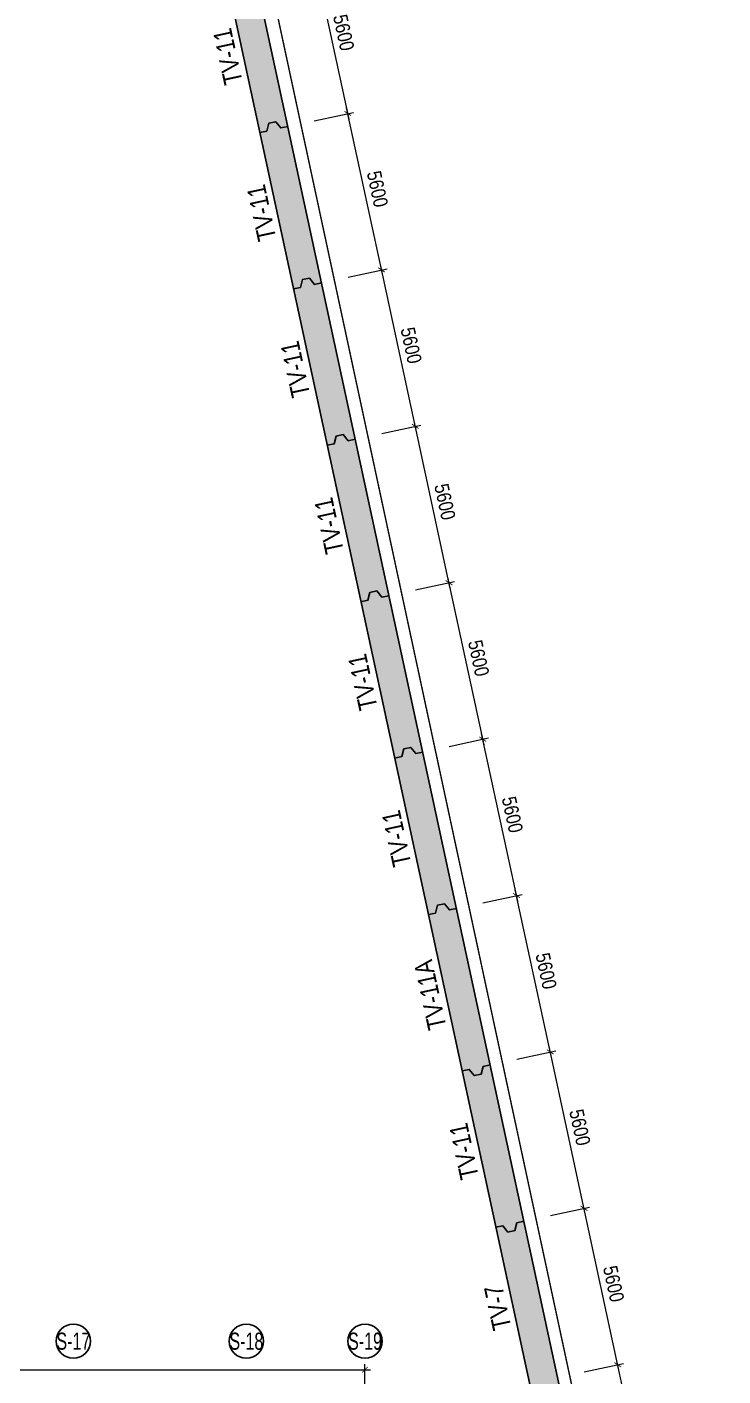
# Model space of a CAD drawing. Header units: millimetres. Extents: x 489377 to 1074388, y -818569 to -310551.
# Drawn here: x 608504 to 632844, y -773919 to -726700 of the extents above; entities that cross this region are included whole.
import ezdxf
from ezdxf.enums import TextEntityAlignment as Align

# ---------------------------------------------------------------- set-up
doc = ezdxf.new("R2010")
doc.units = ezdxf.units.MM
doc.header["$LTSCALE"] = 100
doc.header["$PDMODE"] = 32
doc.header["$PDSIZE"] = 2.5
doc.linetypes.add('DASHDOT', pattern=[1, 0.5, -0.25, 0, -0.25])
doc.linetypes.add('DASHED', pattern=[4.5, 3, -1.5])
for name, color, linetype in [('ccu11-Dim', 8, 'Continuous'), ('ccu11-Khuat', 9, 'DASHED'), ('ccu12-Hatch', 250, 'Continuous'), ('KT-Dim', 8, 'Continuous'), ('Xref_ST_MBDV Cot vach 30.7.2022$0$Xref_ST_MBDV Cot vach 30.7.2022|Xref_ST_MBDV Cot vach 30.7.2022|Xref_ST_MBDV Cot vach 30.7.2022|Xref_ST_MBDV Cot vach 30.7.2022|A-CORE-OTLN', 2, 'Continuous'), ('Xref_ST_MBDV Cot vach 30.7.2022$0$Xref_ST_MBDV Cot vach 30.7.2022|Xref_ST_MBDV Cot vach 30.7.2022|Xref_ST_MBDV Cot vach 30.7.2022|Xref_ST_MBDV Cot vach 30.7.2022|ccu12-Thay', 7, 'Continuous'), ('Xref_ST_MBDV Cot vach 30.7.2022|Xref_ST_MBDV Cot vach 30.7.2022|Xref_ST_MBDV Cot vach 30.7.2022|Xref_ST_MBDV Cot vach 30.7.2022|A-GRID-SYM', 50, 'Continuous')]:
    doc.layers.add(name, color=color, linetype=linetype)
doc.layers.add('ccu12-Tencaukien', color=9, linetype='Continuous', lineweight=15)
doc.styles.add('Arial', font='arial_0.ttf', dxfattribs={"width": 0.7})
doc.styles.add('Arial Narrow', font='ARIALN.TTF')
doc.styles.add('HBA-Text', font='GOTHIC.TTF')
doc.dimstyles.new('ccu12-200', dxfattribs={"dimscale": 200, "dimtxt": 2.5, "dimasz": 1, "dimexe": 1, "dimexo": 2, "dimgap": 1, "dimtad": 1, "dimdec": 0, "dimdsep": 46, "dimtxsty": 'Arial Narrow', "dimblk": 'ARCHTICK', "dimcen": -1, "dimdle": 1, "dimclrd": 256, "dimclre": 256, "dimclrt": 3, "dimadec": 0, "dimazin": 2, "dimtfac": 0.1, "dimtdec": 0, "dimtmove": 0, "dimatfit": 1, "dimldrblk": 'ARCHTICK', "dimfxl": 0, "dimtvp": 0.833333, "dimtolj": 1, "dimtzin": 12, "dimarcsym": 0})

# ---------------------------------------------------------------- blocks, each defined once
blk = doc.blocks.new('_ARCHTICK')
at = {"color": 0, "linetype": 'ByBlock', "const_width": 0.15}
blk.add_lwpolyline([(-0.5, -0.5), (0.5, 0.5)], dxfattribs=at)
blk = doc.blocks.new('*D244')
at = {"layer": 'ccu11-Dim', "lineweight": -2, "ltscale": 0.5, "transparency": 16777216}
for p, q in [((1617, 32476), (2986, 32771)), ((4013, 27059), (2748, 32924)), ((2797, 27001), (4166, 27296))]:
    blk.add_line(p, q, dxfattribs=at)
at = {"layer": 'Defpoints', "color": 0, "ltscale": 0.5, "transparency": 16777216}
for p in [(2790, 32728), (1226, 32391), (2406, 26917)]:
    blk.add_point(p, dxfattribs=at)
at = {"layer": 'ccu11-Dim', "lineweight": -2, "ltscale": 0.5, "transparency": 16777216, "xscale": 200, "yscale": 200, "zscale": 200}
for p, rotation in [((2790, 32728), 102.1642570587989), ((3970, 27254), 282.1642570587989)]:
    blk.add_blockref('_ARCHTICK', p, dxfattribs=dict(at, rotation=rotation))
at = {"layer": 'ccu11-Dim', "color": 3, "ltscale": 0.5, "transparency": 16777216, "insert": (3826, 30087), "char_height": 500, "attachment_point": 5, "rotation": 282.1643, "style": 'Arial Narrow', "bg_fill": 3, "box_fill_scale": 1.1, "bg_fill_color": 256, "bg_fill_true_color": 13158600, "bg_fill_transparency": 0}
blk.add_mtext('\\A1;5600', dxfattribs=at)
blk = doc.blocks.new('*D245')
at = {"layer": 'ccu11-Dim', "lineweight": -2, "ltscale": 0.5, "transparency": 16777216}
for p, q in [((2833, 32533), (1568, 38398)), ((437, 37950), (1806, 38245)), ((1617, 32476), (2986, 32771))]:
    blk.add_line(p, q, dxfattribs=at)
at = {"layer": 'Defpoints', "color": 0, "ltscale": 0.5, "transparency": 16777216}
for p in [(46, 37866), (1610, 38203), (1226, 32391)]:
    blk.add_point(p, dxfattribs=at)
at = {"layer": 'ccu11-Dim', "lineweight": -2, "ltscale": 0.5, "transparency": 16777216, "xscale": 200, "yscale": 200, "zscale": 200}
for p, rotation in [((1610, 38203), 102.1642570587989), ((2790, 32728), 282.1642570587989)]:
    blk.add_blockref('_ARCHTICK', p, dxfattribs=dict(at, rotation=rotation))
at = {"layer": 'ccu11-Dim', "color": 3, "ltscale": 0.5, "transparency": 16777216, "insert": (2646, 35561), "char_height": 500, "attachment_point": 5, "rotation": 282.1643, "style": 'Arial Narrow', "bg_fill": 3, "box_fill_scale": 1.1, "bg_fill_color": 256, "bg_fill_true_color": 13158600, "bg_fill_transparency": 0}
blk.add_mtext('\\A1;5600', dxfattribs=at)
blk = doc.blocks.new('*D246')
at = {"layer": 'ccu11-Dim', "lineweight": -2, "ltscale": 0.5, "transparency": 16777216}
for p, q in [((-743, 43424), (626, 43719)), ((1653, 38007), (388, 43872)), ((437, 37950), (1806, 38245))]:
    blk.add_line(p, q, dxfattribs=at)
at = {"layer": 'Defpoints', "color": 0, "ltscale": 0.5, "transparency": 16777216}
for p in [(430, 43677), (-1134, 43340), (46, 37866)]:
    blk.add_point(p, dxfattribs=at)
at = {"layer": 'ccu11-Dim', "lineweight": -2, "ltscale": 0.5, "transparency": 16777216, "xscale": 200, "yscale": 200, "zscale": 200}
for p, rotation in [((430, 43677), 102.1642570587989), ((1610, 38203), 282.1642570587989)]:
    blk.add_blockref('_ARCHTICK', p, dxfattribs=dict(at, rotation=rotation))
at = {"layer": 'ccu11-Dim', "color": 3, "ltscale": 0.5, "transparency": 16777216, "insert": (1466, 41036), "char_height": 500, "attachment_point": 5, "rotation": 282.1643, "style": 'Arial Narrow', "bg_fill": 3, "box_fill_scale": 1.1, "bg_fill_color": 256, "bg_fill_true_color": 13158600, "bg_fill_transparency": 0}
blk.add_mtext('\\A1;5600', dxfattribs=at)
blk = doc.blocks.new('*D247')
at = {"layer": 'ccu11-Dim', "lineweight": -2, "ltscale": 0.5, "transparency": 16777216}
for p, q in [((-1923, 48898), (-554, 49193)), ((473, 43481), (-792, 49347)), ((-743, 43424), (626, 43719))]:
    blk.add_line(p, q, dxfattribs=at)
at = {"layer": 'Defpoints', "color": 0, "ltscale": 0.5, "transparency": 16777216}
for p in [(-750, 49151), (-2314, 48814), (-1134, 43340)]:
    blk.add_point(p, dxfattribs=at)
at = {"layer": 'ccu11-Dim', "lineweight": -2, "ltscale": 0.5, "transparency": 16777216, "xscale": 200, "yscale": 200, "zscale": 200}
for p, rotation in [((-750, 49151), 102.1642570587989), ((430, 43677), 282.1642570587989)]:
    blk.add_blockref('_ARCHTICK', p, dxfattribs=dict(at, rotation=rotation))
at = {"layer": 'ccu11-Dim', "color": 3, "ltscale": 0.5, "transparency": 16777216, "insert": (286, 46510), "char_height": 500, "attachment_point": 5, "rotation": 282.1643, "style": 'Arial Narrow', "bg_fill": 3, "box_fill_scale": 1.1, "bg_fill_color": 256, "bg_fill_true_color": 13158600, "bg_fill_transparency": 0}
blk.add_mtext('\\A1;5600', dxfattribs=at)
blk = doc.blocks.new('*D248')
at = {"layer": 'ccu11-Dim', "lineweight": -2, "ltscale": 0.5, "transparency": 16777216}
for p, q in [((-707, 48956), (-1972, 54821)), ((-3103, 54373), (-1734, 54668)), ((-1923, 48898), (-554, 49193))]:
    blk.add_line(p, q, dxfattribs=at)
at = {"layer": 'Defpoints', "color": 0, "ltscale": 0.5, "transparency": 16777216}
for p in [(-1930, 54625), (-3494, 54288), (-2314, 48814)]:
    blk.add_point(p, dxfattribs=at)
at = {"layer": 'ccu11-Dim', "lineweight": -2, "ltscale": 0.5, "transparency": 16777216, "xscale": 200, "yscale": 200, "zscale": 200}
for p, rotation in [((-1930, 54625), 102.1642570587989), ((-750, 49151), 282.1642570587989)]:
    blk.add_blockref('_ARCHTICK', p, dxfattribs=dict(at, rotation=rotation))
at = {"layer": 'ccu11-Dim', "color": 3, "ltscale": 0.5, "transparency": 16777216, "insert": (-894, 51984), "char_height": 500, "attachment_point": 5, "rotation": 282.1643, "style": 'Arial Narrow', "bg_fill": 3, "box_fill_scale": 1.1, "bg_fill_color": 256, "bg_fill_true_color": 13158600, "bg_fill_transparency": 0}
blk.add_mtext('\\A1;5600', dxfattribs=at)
blk = doc.blocks.new('*D249')
at = {"layer": 'ccu11-Dim', "lineweight": -2, "ltscale": 0.5, "transparency": 16777216}
for p, q in [((-4283, 59847), (-2914, 60142)), ((-1887, 54430), (-3152, 60295)), ((-3103, 54373), (-1734, 54668))]:
    blk.add_line(p, q, dxfattribs=at)
at = {"layer": 'Defpoints', "color": 0, "ltscale": 0.5, "transparency": 16777216}
for p in [(-3110, 60100), (-4674, 59763), (-3494, 54288)]:
    blk.add_point(p, dxfattribs=at)
at = {"layer": 'ccu11-Dim', "lineweight": -2, "ltscale": 0.5, "transparency": 16777216, "xscale": 200, "yscale": 200, "zscale": 200}
for p, rotation in [((-3110, 60100), 102.1642570587989), ((-1930, 54625), 282.1642570587989)]:
    blk.add_blockref('_ARCHTICK', p, dxfattribs=dict(at, rotation=rotation))
at = {"layer": 'ccu11-Dim', "color": 3, "ltscale": 0.5, "transparency": 16777216, "insert": (-2074, 57459), "char_height": 500, "attachment_point": 5, "rotation": 282.1643, "style": 'Arial Narrow', "bg_fill": 3, "box_fill_scale": 1.1, "bg_fill_color": 256, "bg_fill_true_color": 13158600, "bg_fill_transparency": 0}
blk.add_mtext('\\A1;5600', dxfattribs=at)
blk = doc.blocks.new('*D250')
at = {"layer": 'ccu11-Dim', "lineweight": -2, "ltscale": 0.5, "transparency": 16777216}
for p, q in [((-3067, 59904), (-4332, 65769)), ((-5463, 65321), (-4094, 65616)), ((-4283, 59847), (-2914, 60142))]:
    blk.add_line(p, q, dxfattribs=at)
at = {"layer": 'Defpoints', "color": 0, "ltscale": 0.5, "transparency": 16777216}
for p in [(-5854, 65237), (-4290, 65574), (-4674, 59763)]:
    blk.add_point(p, dxfattribs=at)
at = {"layer": 'ccu11-Dim', "lineweight": -2, "ltscale": 0.5, "transparency": 16777216, "xscale": 200, "yscale": 200, "zscale": 200}
for p, rotation in [((-4290, 65574), 102.1642570587989), ((-3110, 60100), 282.1642570587989)]:
    blk.add_blockref('_ARCHTICK', p, dxfattribs=dict(at, rotation=rotation))
at = {"layer": 'ccu11-Dim', "color": 3, "ltscale": 0.5, "transparency": 16777216, "insert": (-3254, 62933), "char_height": 500, "attachment_point": 5, "rotation": 282.1643, "style": 'Arial Narrow', "bg_fill": 3, "box_fill_scale": 1.1, "bg_fill_color": 256, "bg_fill_true_color": 13158600, "bg_fill_transparency": 0}
blk.add_mtext('\\A1;5600', dxfattribs=at)
blk = doc.blocks.new('*D251')
at = {"layer": 'ccu11-Dim', "lineweight": -2, "ltscale": 0.5, "transparency": 16777216}
for p, q in [((-6643, 70795), (-5274, 71090)), ((-4247, 65378), (-5512, 71244)), ((-5463, 65321), (-4094, 65616))]:
    blk.add_line(p, q, dxfattribs=at)
at = {"layer": 'Defpoints', "color": 0, "ltscale": 0.5, "transparency": 16777216}
for p in [(-5470, 71048), (-7034, 70711), (-5854, 65237)]:
    blk.add_point(p, dxfattribs=at)
at = {"layer": 'ccu11-Dim', "lineweight": -2, "ltscale": 0.5, "transparency": 16777216, "xscale": 200, "yscale": 200, "zscale": 200}
for p, rotation in [((-5470, 71048), 102.1642570587989), ((-4290, 65574), 282.1642570587989)]:
    blk.add_blockref('_ARCHTICK', p, dxfattribs=dict(at, rotation=rotation))
at = {"layer": 'ccu11-Dim', "color": 3, "ltscale": 0.5, "transparency": 16777216, "insert": (-4434, 68407), "char_height": 500, "attachment_point": 5, "rotation": 282.1643, "style": 'Arial Narrow', "bg_fill": 3, "box_fill_scale": 1.1, "bg_fill_color": 256, "bg_fill_true_color": 13158600, "bg_fill_transparency": 0}
blk.add_mtext('\\A1;5600', dxfattribs=at)
blk = doc.blocks.new('*D252')
at = {"layer": 'ccu11-Dim', "lineweight": -2, "ltscale": 0.5, "transparency": 16777216}
for p, q in [((-7823, 76270), (-6454, 76565)), ((-5427, 70853), (-6692, 76718)), ((-6643, 70795), (-5274, 71090))]:
    blk.add_line(p, q, dxfattribs=at)
at = {"layer": 'Defpoints', "color": 0, "ltscale": 0.5, "transparency": 16777216}
for p in [(-6650, 76523), (-8214, 76185), (-7034, 70711)]:
    blk.add_point(p, dxfattribs=at)
at = {"layer": 'ccu11-Dim', "lineweight": -2, "ltscale": 0.5, "transparency": 16777216, "xscale": 200, "yscale": 200, "zscale": 200}
for p, rotation in [((-6650, 76523), 102.1642570587989), ((-5470, 71048), 282.1642570587989)]:
    blk.add_blockref('_ARCHTICK', p, dxfattribs=dict(at, rotation=rotation))
at = {"layer": 'ccu11-Dim', "color": 3, "ltscale": 0.5, "transparency": 16777216, "insert": (-5614, 73881), "char_height": 500, "attachment_point": 5, "rotation": 282.1643, "style": 'Arial Narrow', "bg_fill": 3, "box_fill_scale": 1.1, "bg_fill_color": 256, "bg_fill_true_color": 13158600, "bg_fill_transparency": 0}
blk.add_mtext('\\A1;5600', dxfattribs=at)
blk = doc.blocks.new('*D253')
at = {"layer": 'ccu11-Dim', "lineweight": -2, "ltscale": 0.5, "transparency": 16777216}
for p, q in [((-6607, 76327), (-7872, 82192)), ((-9003, 81744), (-7634, 82039)), ((-7823, 76270), (-6454, 76565))]:
    blk.add_line(p, q, dxfattribs=at)
at = {"layer": 'Defpoints', "color": 0, "ltscale": 0.5, "transparency": 16777216}
for p in [(-7830, 81997), (-9394, 81660), (-8214, 76185)]:
    blk.add_point(p, dxfattribs=at)
at = {"layer": 'ccu11-Dim', "lineweight": -2, "ltscale": 0.5, "transparency": 16777216, "xscale": 200, "yscale": 200, "zscale": 200}
for p, rotation in [((-7830, 81997), 102.1642570587989), ((-6650, 76523), 282.1642570587989)]:
    blk.add_blockref('_ARCHTICK', p, dxfattribs=dict(at, rotation=rotation))
at = {"layer": 'ccu11-Dim', "color": 3, "ltscale": 0.5, "transparency": 16777216, "insert": (-6794, 79356), "char_height": 500, "attachment_point": 5, "rotation": 282.1643, "style": 'Arial Narrow', "bg_fill": 3, "box_fill_scale": 1.1, "bg_fill_color": 256, "bg_fill_true_color": 13158600, "bg_fill_transparency": 0}
blk.add_mtext('\\A1;5600', dxfattribs=at)
blk = doc.blocks.new('*D122')
at = {"layer": 'Defpoints', "color": 0, "transparency": 16777216}
for p in [(1320742, -497889), (1293142, -499489), (1320742, -499489)]:
    blk.add_point(p, dxfattribs=at)
at = {"layer": 'KT-Dim', "lineweight": -2, "transparency": 16777216}
for p, q in [((1292942, -497889), (1320942, -497889)), ((1293142, -499089), (1293142, -497689)), ((1320742, -499089), (1320742, -497689))]:
    blk.add_line(p, q, dxfattribs=at)
at = {"layer": 'KT-Dim', "lineweight": -2, "transparency": 16777216, "xscale": 200, "yscale": 200, "zscale": 200, "rotation": 180}
blk.add_blockref('_ARCHTICK', (1293142, -497889), dxfattribs=at)
at = {"layer": 'KT-Dim', "lineweight": -2, "transparency": 16777216, "xscale": 200, "yscale": 200, "zscale": 200}
blk.add_blockref('_ARCHTICK', (1320742, -497889), dxfattribs=at)
at = {"layer": 'KT-Dim', "color": 3, "transparency": 16777216, "insert": (1306942, -497434), "char_height": 500, "attachment_point": 5, "style": 'Arial Narrow'}
blk.add_mtext('\\A1;27600', dxfattribs=at)
blk = doc.blocks.new('GRID-SYM-flat-73')
at = {"layer": 'Xref_ST_MBDV Cot vach 30.7.2022|Xref_ST_MBDV Cot vach 30.7.2022|Xref_ST_MBDV Cot vach 30.7.2022|Xref_ST_MBDV Cot vach 30.7.2022|A-GRID-SYM'}
blk.add_circle((0, 0, 0), 900, dxfattribs=at)
at = {"layer": 'Xref_ST_MBDV Cot vach 30.7.2022|Xref_ST_MBDV Cot vach 30.7.2022|Xref_ST_MBDV Cot vach 30.7.2022|Xref_ST_MBDV Cot vach 30.7.2022|A-GRID-SYM', "style": 'HBA-Text'}
blk.add_attdef('GRID', text='', height=900, rotation=359.63025, dxfattribs=at).set_placement((0, 0, 0), align=Align.MIDDLE_CENTER)
blk = doc.blocks.new('Grid-ST-flat-3')
at = {"layer": 'KT-Dim'}
ref = blk.add_blockref('GRID-SYM-flat-73', (399003.6, -65674.8, 0.1), dxfattribs=dict(at, xscale=-0.6666666666666665, yscale=0.6666666666666665, zscale=0.6666666666666665, rotation=179.6748020054017))
ref.add_attrib('GRID', 'S-17', dxfattribs={"layer": 'Xref_ST_MBDV Cot vach 30.7.2022|Xref_ST_MBDV Cot vach 30.7.2022|Xref_ST_MBDV Cot vach 30.7.2022|Xref_ST_MBDV Cot vach 30.7.2022|A-GRID-SYM', "height": 600, "style": 'HBA-Text', "width": 0.7}).set_placement((399003.6, -65674.8, 0.1), align=Align.MIDDLE_CENTER)
ref = blk.add_blockref('GRID-SYM-flat-73', (405053.6, -65674.8, 0.1), dxfattribs=dict(at, xscale=-0.6666666666666665, yscale=0.6666666666666665, zscale=0.6666666666666665, rotation=179.6748020054017))
ref.add_attrib('GRID', 'S-18', dxfattribs={"layer": 'Xref_ST_MBDV Cot vach 30.7.2022|Xref_ST_MBDV Cot vach 30.7.2022|Xref_ST_MBDV Cot vach 30.7.2022|Xref_ST_MBDV Cot vach 30.7.2022|A-GRID-SYM', "height": 600, "style": 'HBA-Text', "width": 0.7}).set_placement((405053.6, -65674.8, 0.1), align=Align.MIDDLE_CENTER)
ref = blk.add_blockref('GRID-SYM-flat-73', (409203.6, -65674.8, 0.1), dxfattribs=dict(at, xscale=-0.6666666666666665, yscale=0.6666666666666665, zscale=0.6666666666666665, rotation=179.6748020054017))
ref.add_attrib('GRID', 'S-19', dxfattribs={"layer": 'Xref_ST_MBDV Cot vach 30.7.2022|Xref_ST_MBDV Cot vach 30.7.2022|Xref_ST_MBDV Cot vach 30.7.2022|Xref_ST_MBDV Cot vach 30.7.2022|A-GRID-SYM', "height": 600, "style": 'HBA-Text', "width": 0.7}).set_placement((409203.6, -65674.8, 0.1), align=Align.MIDDLE_CENTER)
dim = blk.add_linear_dim(base=(409199.4, -66674.8, 0.1), p1=(381599.4, -68274.8, 0.1), p2=(409199.4, -68274.8, 0.1), dimstyle='ccu12-200', dxfattribs=at)
dim.commit()
dim.dimension.update_dxf_attribs({"geometry": '*D122', "text_midpoint": (395399.4, -66219.5, 0.1), "insert": (-911542.2, 431214.7)})
blk = doc.blocks.new('220908_DWall Plan')
at = {"layer": 'ccu12-Tencaukien', "color": 2, "style": 'Arial', "width": 0.8}
for s, p in [('TV-11', (-10531.5, 78586.3)), ('TV-11', (-9351.5, 73112)), ('TV-11', (-8171.4, 67637.8)), ('TV-11', (-6991.4, 62163.5)), ('TV-11', (-5811.4, 56689.2)), ('TV-11', (-4631.4, 51215)), ('TV-11A', (-3451.4, 45740.7)), ('TV-11', (-2271.4, 40266.4)), ('TV-7', (-1091.4, 34792.2))]:
    blk.add_text(s, height=650, rotation=102.16426, dxfattribs=at).set_placement(p, align=Align.CENTER)
at = {"layer": 'ccu11-Dim', "ltscale": 0.5}
dim = blk.add_linear_dim(base=(2790.5, 32728.4), p1=(2406.4, 26917), p2=(1226.4, 32391.2), angle=102.16426, dimstyle='ccu12-200', override={"dimzin": 0, "dimtmove": 1, "dimfxl": 150, "dimtfill": 1}, dxfattribs=at)
dim.commit()
dim.dimension.update_dxf_attribs({"geometry": '*D244', "text_midpoint": (3825.5, 30087.2)})
dim = blk.add_linear_dim(base=(1610.5, 38202.7), p1=(1226.4, 32391.2), p2=(46.4, 37865.5), angle=102.16426, dimstyle='ccu12-200', override={"dimzin": 0, "dimtmove": 1, "dimfxl": 150, "dimtfill": 1}, dxfattribs=at)
dim.commit()
dim.dimension.update_dxf_attribs({"geometry": '*D245', "text_midpoint": (2645.5, 35561.5)})
dim = blk.add_linear_dim(base=(430.5, 43676.9), p1=(46.4, 37865.5), p2=(-1133.6, 43339.8), angle=102.16426, dimstyle='ccu12-200', override={"dimzin": 0, "dimtmove": 1, "dimfxl": 150, "dimtfill": 1}, dxfattribs=at)
dim.commit()
dim.dimension.update_dxf_attribs({"geometry": '*D246', "text_midpoint": (1465.5, 41035.7)})
at = {"layer": 'Xref_ST_MBDV Cot vach 30.7.2022$0$Xref_ST_MBDV Cot vach 30.7.2022|Xref_ST_MBDV Cot vach 30.7.2022|Xref_ST_MBDV Cot vach 30.7.2022|Xref_ST_MBDV Cot vach 30.7.2022|ccu12-Thay', "ltscale": 10}
blk.add_lwpolyline([(-491.3, 37749.6), (-735.5, 37697), (-805, 37426.1), (-1049.6, 37373.4), (-1224.6, 37591.5), (-1468.8, 37538.9)], dxfattribs=at)
at = {"layer": 'ccu11-Dim', "ltscale": 0.5}
dim = blk.add_linear_dim(base=(-749.5, 49151.2), p1=(-1133.6, 43339.8), p2=(-2313.6, 48814), angle=102.16426, dimstyle='ccu12-200', override={"dimzin": 0, "dimtmove": 1, "dimfxl": 150, "dimtfill": 1}, dxfattribs=at)
dim.commit()
dim.dimension.update_dxf_attribs({"geometry": '*D247', "text_midpoint": (285.5, 46510)})
at = {"layer": 'Xref_ST_MBDV Cot vach 30.7.2022$0$Xref_ST_MBDV Cot vach 30.7.2022|Xref_ST_MBDV Cot vach 30.7.2022|Xref_ST_MBDV Cot vach 30.7.2022|Xref_ST_MBDV Cot vach 30.7.2022|ccu12-Thay', "ltscale": 10}
blk.add_lwpolyline([(-1671.3, 43223.9), (-1915.5, 43171.2), (-1985, 42900.3), (-2229.6, 42847.6), (-2404.6, 43065.8), (-2648.8, 43013.2)], dxfattribs=at)
at = {"layer": 'ccu11-Dim', "ltscale": 0.5}
dim = blk.add_linear_dim(base=(-1929.5, 54625.5), p1=(-2313.6, 48814), p2=(-3493.6, 54288.3), angle=102.16426, dimstyle='ccu12-200', override={"dimzin": 0, "dimtmove": 1, "dimfxl": 150, "dimtfill": 1}, dxfattribs=at)
dim.commit()
dim.dimension.update_dxf_attribs({"geometry": '*D248', "text_midpoint": (-894.5, 51984.3)})
at = {"layer": 'Xref_ST_MBDV Cot vach 30.7.2022$0$Xref_ST_MBDV Cot vach 30.7.2022|Xref_ST_MBDV Cot vach 30.7.2022|Xref_ST_MBDV Cot vach 30.7.2022|Xref_ST_MBDV Cot vach 30.7.2022|ccu12-Thay', "ltscale": 10}
blk.add_lwpolyline([(-2851.3, 48698.2), (-3095.5, 48645.5), (-3270.5, 48863.7), (-3515, 48811), (-3584.6, 48540.1), (-3828.8, 48487.4)], dxfattribs=at)
at = {"layer": 'ccu11-Dim', "ltscale": 0.5}
dim = blk.add_linear_dim(base=(-3109.5, 60099.7), p1=(-3493.6, 54288.3), p2=(-4673.6, 59762.6), angle=102.16426, dimstyle='ccu12-200', override={"dimzin": 0, "dimtmove": 1, "dimfxl": 150, "dimtfill": 1}, dxfattribs=at)
dim.commit()
dim.dimension.update_dxf_attribs({"geometry": '*D249', "text_midpoint": (-2074.5, 57458.5)})
at = {"layer": 'Xref_ST_MBDV Cot vach 30.7.2022$0$Xref_ST_MBDV Cot vach 30.7.2022|Xref_ST_MBDV Cot vach 30.7.2022|Xref_ST_MBDV Cot vach 30.7.2022|Xref_ST_MBDV Cot vach 30.7.2022|ccu12-Thay', "ltscale": 10}
blk.add_lwpolyline([(-4031.3, 54172.4), (-4275.5, 54119.8), (-4450.5, 54338), (-4695, 54285.3), (-4764.6, 54014.3), (-5008.8, 53961.7)], dxfattribs=at)
at = {"layer": 'ccu11-Dim', "ltscale": 0.5}
dim = blk.add_linear_dim(base=(-4289.5, 65574), p1=(-4673.6, 59762.6), p2=(-5853.6, 65236.8), angle=102.16426, dimstyle='ccu12-200', override={"dimzin": 0, "dimtmove": 1, "dimfxl": 150, "dimtfill": 1}, dxfattribs=at)
dim.commit()
dim.dimension.update_dxf_attribs({"geometry": '*D250', "text_midpoint": (-3254.5, 62932.8)})
at = {"layer": 'Xref_ST_MBDV Cot vach 30.7.2022$0$Xref_ST_MBDV Cot vach 30.7.2022|Xref_ST_MBDV Cot vach 30.7.2022|Xref_ST_MBDV Cot vach 30.7.2022|Xref_ST_MBDV Cot vach 30.7.2022|ccu12-Thay', "ltscale": 10}
blk.add_lwpolyline([(-5211.3, 59646.7), (-5455.5, 59594), (-5630.5, 59812.2), (-5875, 59759.5), (-5944.6, 59488.6), (-6188.8, 59436)], dxfattribs=at)
at = {"layer": 'ccu11-Dim', "ltscale": 0.5}
dim = blk.add_linear_dim(base=(-5469.6, 71048.3), p1=(-5853.6, 65236.8), p2=(-7033.6, 70711.1), angle=102.16426, dimstyle='ccu12-200', override={"dimzin": 0, "dimtmove": 1, "dimfxl": 150, "dimtfill": 1}, dxfattribs=at)
dim.commit()
dim.dimension.update_dxf_attribs({"geometry": '*D251', "text_midpoint": (-4434.5, 68407.1)})
at = {"layer": 'Xref_ST_MBDV Cot vach 30.7.2022$0$Xref_ST_MBDV Cot vach 30.7.2022|Xref_ST_MBDV Cot vach 30.7.2022|Xref_ST_MBDV Cot vach 30.7.2022|Xref_ST_MBDV Cot vach 30.7.2022|ccu12-Thay', "ltscale": 10}
blk.add_lwpolyline([(-6391.3, 65121), (-6635.5, 65068.3), (-6810.5, 65286.5), (-7055, 65233.8), (-7124.6, 64962.9), (-7368.8, 64910.2)], dxfattribs=at)
blk.add_blockref('Grid-ST-flat-3', (-415251.1, 99227.9, 0.1))
at = {"layer": 'ccu11-Dim', "ltscale": 0.5}
dim = blk.add_linear_dim(base=(-6649.6, 76522.5), p1=(-7033.6, 70711.1), p2=(-8213.6, 76185.4), angle=102.16426, dimstyle='ccu12-200', override={"dimzin": 0, "dimtmove": 1, "dimfxl": 150, "dimtfill": 1}, dxfattribs=at)
dim.commit()
dim.dimension.update_dxf_attribs({"geometry": '*D252', "text_midpoint": (-5614.5, 73881.3)})
at = {"layer": 'Xref_ST_MBDV Cot vach 30.7.2022$0$Xref_ST_MBDV Cot vach 30.7.2022|Xref_ST_MBDV Cot vach 30.7.2022|Xref_ST_MBDV Cot vach 30.7.2022|Xref_ST_MBDV Cot vach 30.7.2022|ccu12-Thay', "ltscale": 10}
blk.add_lwpolyline([(-7571.3, 70595.2), (-7815.5, 70542.6), (-7990.5, 70760.8), (-8235, 70708.1), (-8304.6, 70437.1), (-8548.8, 70384.5)], dxfattribs=at)
at = {"layer": 'ccu11-Dim', "ltscale": 0.5}
dim = blk.add_linear_dim(base=(-7829.6, 81996.8), p1=(-8213.6, 76185.4), p2=(-9393.6, 81659.6), angle=102.16426, dimstyle='ccu12-200', override={"dimzin": 0, "dimtmove": 1, "dimfxl": 150, "dimtfill": 1}, dxfattribs=at)
dim.commit()
dim.dimension.update_dxf_attribs({"geometry": '*D253', "text_midpoint": (-6794.5, 79355.6)})
at = {"layer": 'ccu12-Hatch', "ltscale": 0.5}
h = blk.add_hatch(dxfattribs=at)
h.set_pattern_fill('VATLIEU04', color=256, scale=50, pattern_type=2)
h.set_pattern_definition([(50, (-626373.33, 223416.3), (358.63009, -31.37607), [37.5, -412.5]), (355, (-626373.33, 223416.3), (-69.37567, 376.09607), [30, -330]), (100.4514, (-626343.45, 223413.7), (289.25469, 344.71977), [31.8701, -350.57106]), (46.1842, (-626373.33, 223516.3), (533.62052, -82.7595), [56.25, -618.75]), (96.6356, (-626328.87, 223509.4), (467.33135, 487.05894), [47.80514, -525.8565]), (351.1842, (-626373.33, 223516.3), (467.33097, 487.0593), [45, -495]), (21, (-626323.33, 223491.3), (298.45353, -201.30945), [37.5, -412.5]), (326, (-626323.33, 223491.3), (121.65767, 362.57502), [30, -330]), (71.4514, (-626298.46, 223474.54), (420.11131, 161.26525), [31.8701, -350.57106]), (37.5, (-626373.33, 223416.31), (6.079928, 166.446927), [0, -326, 0, -335, 0, -331.25]), (7.5, (-626373.33, 223416.31), (131.53477, 197.205856), [0, -191, 0, -318.5, 0, -126.25]), (327.5, (-626484.83, 223416.31), (266.911218, -11.277436), [0, -125, 0, -390, 0, -517.5]), (317.5, (-626534.83, 223416.31), (291.593085, 50.05249), [0, -162.5, 0, -259, 0, -367.5]), (45, (-626373.33, 223416.31), (-150.26019, 150.26019), []), (45, (-626373.33, 223477.56), (-150.26019, 150.26019), [])])
h.paths.add_polyline_path([(-122510.4, 58795.4), (-122033.7, 56036.3), (-122025.8, 55995.6), (-121435.2, 53258.6), (-121425.6, 53218.3), (-120722.3, 50508.1), (-120711, 50468.2), (-119896.1, 47789.5), (-119883.2, 47750.1), (-118958, 45107.4), (-118943.5, 45068.6), (-117909.8, 42466.4), (-117893.7, 42428.3), (-116753.1, 39871.1), (-116735.4, 39833.7), (-115489.9, 37325.9), (-115470.4, 37288.7), (-113949.2, 34524), (-113926.1, 34484.2), (-112465, 32095.7), (-112442.4, 32060.3), (-110882.3, 29735.2), (-110858.5, 29701.3), (-109203.6, 27442.8), (-109178.4, 27409.9), (-107431.4, 25221.8), (-107404.9, 25189.9), (-105568.8, 23076), (-105541, 23045.3), (-103618.9, 21009.2), (-103589.9, 20979.7), (-101585.2, 19024.9), (-101555, 18996.6), (-99471.1, 17126.5), (-99439.7, 17099.4), (-97280.2, 15317.2), (-97247.7, 15291.5), (-95016.3, 13600.1), (-94982.8, 13575.8), (-92683.3, 11978.3), (-92648.8, 11955.3), (-90285.1, 10454.4), (-90249.7, 10432.9), (-87825.9, 9031.1), (-87789.6, 9011.1), (-85309.8, 7710.8), (-85272.8, 7692.3), (-82741.3, 6495.8), (-82703.5, 6478.9), (-80124.7, 5388.2), (-80086.2, 5372.8), (-77464.5, 4389.8), (-77425.4, 4376.1), (-74765.2, 3502.4), (-74725.6, 3490.3), (-72031.5, 2727.6), (-71991.4, 2717.1), (-69268, 2066.5), (-69227.6, 2057.8), (-66479.6, 1520.5), (-66438.8, 1513.4), (-63670.9, 1090.4), (-63637.2, 1085.8), (-60856.6, 757.2), (-60844.4, 755.8), (-41353.3, -1307), (0, 0), (5993.1, 7667.3), (-23501.3, 144497.8), (-27624.7, 160190.9), (-41845.5, 164209.2), (-48082.3, 159482.1), (-71537, 141587.6), (-77499.2, 137277.8), (-78971.4, 133992.6), (-83075.5, 131026), (-86656.7, 130658.3), (-88925.9, 129018), (-91195.2, 127377.7), (-93464.4, 125737.4), (-93470.8, 125732.8), (-95729.2, 124077.6), (-95757.8, 124056), (-97965.7, 122333.9), (-98004.3, 122302.4), (-100138.8, 120490.2), (-100176.1, 120457.1), (-102233.4, 118557.8), (-102269.3, 118523.2), (-104245.9, 116540.1), (-104280.4, 116504.1), (-106173, 114440.6), (-106205.9, 114403.1), (-108011.2, 112262.8), (-108042.5, 112224.1), (-109757.4, 110010.7), (-109787.1, 109970.7), (-111408.7, 107688), (-111436.7, 107646.8), (-112962, 105298.7), (-112988.3, 105256.4), (-114414.8, 102847), (-114439.3, 102803.6), (-115764.6, 100337.1), (-115787.3, 100292.7), (-117009, 97773.3), (-117029.8, 97728.1), (-118145.9, 95160.1), (-118164.8, 95114), (-119173.3, 92501.9), (-119190.2, 92455.1), (-120089.4, 89803.4), (-120104.4, 89755.9), (-120892.7, 87069.1), (-120905.8, 87021), (-121581.8, 84303.9), (-121592.9, 84255.3), (-122155.5, 81512.4), (-122164.5, 81463.4), (-122612.8, 78699.5), (-122619.8, 78650.1), (-122952.9, 75870), (-122957.9, 75820.4), (-123175.3, 73028.9), (-123178.2, 72978.7), (-123278.4, 70180.4), (-123279.1, 70131.9), (-123266, 67331.9), (-123264.7, 67281.1), (-123132.9, 64484.2), (-123130.1, 64443.1), (-122883.3, 61654), (-122878.8, 61612.8), (-122516.6, 58836.3)])
h.paths.add_polyline_path([(-24474.2, 144265.3), (-28446.7, 159384), (-41638.3, 163111.5), (-47477, 158686.1), (-70940.7, 140784.7), (-76696.2, 136624.4), (-78168.4, 133339.2), (-82706.9, 130058.6), (-86288, 129690.9), (-88340.1, 128207.6), (-88223, 128045.5), (-90492.2, 126405.2), (-92761.4, 124764.9), (-95019.8, 123109.7), (-97227.7, 121387.7), (-99362.1, 119575.4), (-101419.4, 117676.1), (-103396, 115692.9), (-105288.6, 113629.4), (-107093.9, 111489.1), (-108808.8, 109275.7), (-110430.4, 106993.1), (-111955.7, 104645), (-113382.2, 102235.7), (-114707.5, 99769.1), (-115929.2, 97249.7), (-117045.3, 94681.8), (-118053.8, 92069.7), (-118953, 89418), (-119741.3, 86731.3), (-120417.3, 84014.1), (-120980, 81271.2), (-121428.3, 78507.4), (-121761.5, 75727.3), (-121978.9, 72935.7), (-122079.1, 70137.5), (-122066, 67337.5), (-121934.3, 64540.6), (-122134, 64531.2), (-121887.2, 61742.1), (-121525, 58965.6), (-121048.3, 56206.5), (-120457.7, 53469.5), (-119754.3, 50759.3), (-118939.4, 48080.5), (-118014.2, 45437.8), (-116980.4, 42835.6), (-115839.8, 40278.5), (-114594.3, 37770.7), (-113073.1, 35006), (-111612, 32617.5), (-110051.9, 30292.4), (-108396.9, 28033.8), (-106649.9, 25845.7), (-104813.8, 23731.8), (-102891.7, 21695.7), (-100887.1, 19740.8), (-98803.2, 17870.7), (-96643.7, 16088.4), (-94412.2, 14397.1), (-92112.7, 12799.5), (-89749, 11298.5), (-87325.2, 9896.7), (-84845.4, 8596.4), (-82314, 7399.9), (-79735.1, 6309.2), (-77113.4, 5326.2), (-74453.2, 4452.5), (-71759.1, 3689.8), (-69035.7, 3039.2), (-66287.7, 2501.9), (-63519.8, 2078.9), (-60739.2, 1750.2), (-41316.3, -305.3), (-499.5, 984.7), (4916.9, 7914.3)], flags=16)
at = {"layer": 'ccu11-Khuat', "color": 1, "linetype": 'DASHDOT', "ltscale": 18, "const_width": 50}
blk.add_lwpolyline([(-22987.3, 144613.5), (-28513.5, 165720.5), (-36919.6, 168632.9), (-48422.9, 159930), (-71888.3, 142059.8), (-95520.4, 125009, 0.6850113), (-62310.1, 364.4), (-41523.2, -1853.9), (126.4, -574.1), (6443.7, 7493.4), (-22987.3, 144613.5)], format="xyb", close=True, dxfattribs=at)
at = {"layer": 'Xref_ST_MBDV Cot vach 30.7.2022$0$Xref_ST_MBDV Cot vach 30.7.2022|Xref_ST_MBDV Cot vach 30.7.2022|Xref_ST_MBDV Cot vach 30.7.2022|Xref_ST_MBDV Cot vach 30.7.2022|A-CORE-OTLN', "color": 6}
for points in [[(-66438.8, 1513.4), (-63670.9, 1090.4), (-63637.2, 1085.8), (-60856.6, 757.2), (-60844.4, 755.8), (-41353.3, -1307), (0, 0), (5993.1, 7667.3), (-23501.3, 144497.8)], [(-66287.7, 2501.9), (-63519.8, 2078.9), (-60739.2, 1750.2), (-41316.3, -305.3), (-499.5, 984.7), (4916.9, 7914.3), (-24474.2, 144265.3)]]:
    blk.add_lwpolyline(points, dxfattribs=at)
at = {"layer": 'Xref_ST_MBDV Cot vach 30.7.2022$0$Xref_ST_MBDV Cot vach 30.7.2022|Xref_ST_MBDV Cot vach 30.7.2022|Xref_ST_MBDV Cot vach 30.7.2022|Xref_ST_MBDV Cot vach 30.7.2022|ccu12-Thay', "ltscale": 10}
blk.add_lwpolyline([(-8751.3, 76069.5), (-8995.5, 76016.8), (-9170.5, 76235), (-9415, 76182.3), (-9484.6, 75911.4), (-9728.8, 75858.8)], dxfattribs=at)

msp = doc.modelspace()

# ---------------------------------------------------------------- block references
at = {"layer": 'ccu12-Tencaukien'}
msp.add_blockref('220908_DWall Plan', (626373, -806253), dxfattribs=at)

doc.saveas('drawing.dxf')
